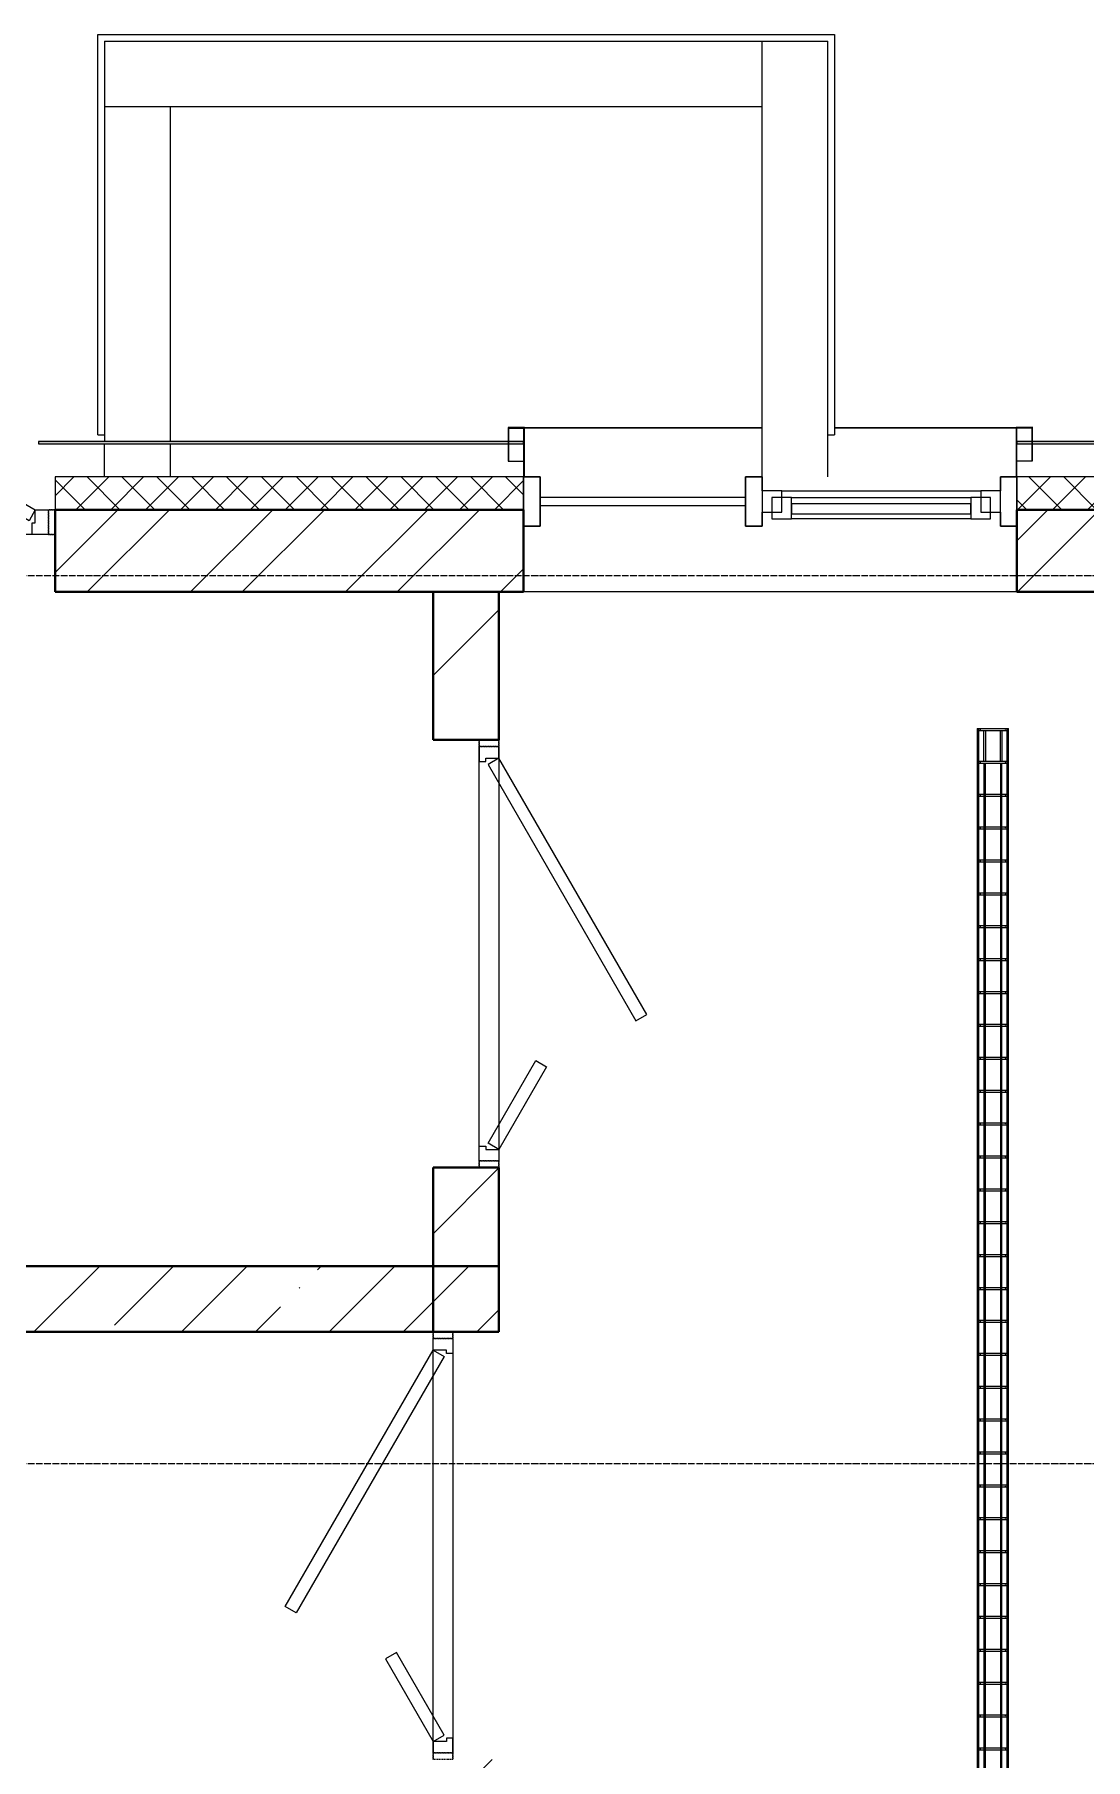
# Model space of a CAD drawing. Header units: millimetres. Extents: x 0 to 351840, y -132678 to 32417.
# Drawn here: x 328771 to 331967, y -33088 to -27843 of the extents above; entities that cross this region are included whole.
import ezdxf

# ---------------------------------------------------------------- set-up
doc = ezdxf.new("R2010")
doc.units = ezdxf.units.MM
doc.linetypes.add('BI_линия_сетки', pattern=[25, 20, -2.5, 0, -2.5])
doc.linetypes.add('BI_невидимые', pattern=[5, 3, -2])
for name, color, linetype, lineweight in [('Витраж', 7, 'Continuous', 18), ('Двери', 7, 'Continuous', 18), ('Окна', 7, 'Continuous', 18), ('Оси', 7, 'Continuous', 9), ('Панели витража', 7, 'Continuous', 9), ('Перекрытие', 7, 'Continuous', 18), ('Стены внутренние', 7, 'Continuous', 18), ('Стены наружные', 7, 'Continuous', 18), ('Стены несущие', 7, 'Continuous', 18), ('Стены отделка', 7, 'Continuous', 18), ('Стены штриховка', 7, 'Continuous', 18)]:
    doc.layers.add(name, color=color, linetype=linetype, lineweight=lineweight)
pattern_1 = [(45, (2e-10, 1e-10), (-224.5064, 224.5064), []), (45, (224.5, 1e-10), (-224.5064, 224.5064), [396.875, -79.375, 3.353, -76.022])]

# ---------------------------------------------------------------- blocks, each defined once
blk = doc.blocks.new('*U49')
at = {"color": 0, "linetype": 'ByBlock', "lineweight": -2}
for p, q in [((190, 47.5), (187, 47.5)), ((12612.4, 47.5), (187, 47.5)), ((187, 42.5), (187, 47.5)), ((187, 42.5), (190, 42.5)), ((187, 22.5), (187, 27.5)), ((187.5, 42.5), (187.5, 41.5)), ((187.5, 41.5), (187.5, 40)), ((187.5, 40), (187.5, 37.5)), ((187.5, 37.5), (187.5, -37.5)), ((289.8, 47.5), (190, 47.5)), ((190, 42.5), (289.8, 42.5)), ((192.5, 41.5), (192.5, 42.5)), ((192.5, 40), (192.5, 41.5)), ((192.5, 37.5), (192.5, 40)), ((192.5, -37.5), (192.5, 37.5)), ((192.5, 27.5), (287.3, 27.5)), ((287.3, 22.5), (192.5, 22.5)), ((287.3, 42.5), (12612.4, 42.5)), ((287.3, 42.5), (287.3, 41.5)), ((287.3, 41.5), (287.3, 40)), ((287.3, 40), (287.3, 37.5)), ((287.3, 37.5), (287.3, -37.5)), ((292.3, 41.5), (292.3, 42.5)), ((292.3, 40), (292.3, 41.5)), ((292.3, 37.5), (292.3, 40)), ((292.3, -37.5), (292.3, 37.5)), ((12612.4, 27.5), (292.3, 27.5)), ((292.3, 22.5), (12612.4, 22.5)), ((387.3, 42.5), (387.3, 41.5)), ((387.3, 41.5), (387.3, 40)), ((387.3, 40), (387.3, 37.5)), ((387.3, 37.5), (387.3, -37.5)), ((392.3, 41.5), (392.3, 42.5)), ((392.3, 40), (392.3, 41.5)), ((392.3, 37.5), (392.3, 40)), ((392.3, -37.5), (392.3, 37.5)), ((487.3, 42.5), (487.3, 41.5)), ((487.3, 41.5), (487.3, 40)), ((487.3, 40), (487.3, 37.5)), ((487.3, 37.5), (487.3, -37.5)), ((492.3, 41.5), (492.3, 42.5)), ((492.3, 40), (492.3, 41.5)), ((492.3, 37.5), (492.3, 40)), ((492.3, -37.5), (492.3, 37.5)), ((587.3, 42.5), (587.3, 41.5)), ((587.3, 41.5), (587.3, 40)), ((587.3, 40), (587.3, 37.5)), ((587.3, 37.5), (587.3, -37.5)), ((592.3, 41.5), (592.3, 42.5)), ((592.3, 40), (592.3, 41.5)), ((592.3, 37.5), (592.3, 40)), ((592.3, -37.5), (592.3, 37.5)), ((687.3, 42.5), (687.3, 41.5)), ((687.3, 41.5), (687.3, 40)), ((687.3, 40), (687.3, 37.5)), ((687.3, 37.5), (687.3, -37.5)), ((692.3, 41.5), (692.3, 42.5)), ((692.3, 40), (692.3, 41.5)), ((692.3, 37.5), (692.3, 40)), ((692.3, -37.5), (692.3, 37.5)), ((787.3, 42.5), (787.3, 41.5)), ((787.3, 41.5), (787.3, 40)), ((787.3, 40), (787.3, 37.5)), ((787.3, 37.5), (787.3, -37.5)), ((792.3, 41.5), (792.3, 42.5)), ((792.3, 40), (792.3, 41.5)), ((792.3, 37.5), (792.3, 40)), ((792.3, -37.5), (792.3, 37.5)), ((887.3, 42.5), (887.3, 41.5)), ((887.3, 41.5), (887.3, 40)), ((887.3, 40), (887.3, 37.5)), ((887.3, 37.5), (887.3, -37.5)), ((892.3, 41.5), (892.3, 42.5)), ((892.3, 40), (892.3, 41.5)), ((892.3, 37.5), (892.3, 40)), ((892.3, -37.5), (892.3, 37.5)), ((987.3, 42.5), (987.3, 41.5)), ((987.3, 41.5), (987.3, 40)), ((987.3, 40), (987.3, 37.5)), ((987.3, 37.5), (987.3, -37.5)), ((992.3, 41.5), (992.3, 42.5)), ((992.3, 40), (992.3, 41.5)), ((992.3, 37.5), (992.3, 40)), ((992.3, -37.5), (992.3, 37.5)), ((1087.3, 42.5), (1087.3, 41.5)), ((1087.3, 41.5), (1087.3, 40)), ((1087.3, 40), (1087.3, 37.5)), ((1087.3, 37.5), (1087.3, -37.5)), ((1092.3, 41.5), (1092.3, 42.5)), ((1092.3, 40), (1092.3, 41.5)), ((1092.3, 37.5), (1092.3, 40)), ((1092.3, -37.5), (1092.3, 37.5)), ((1187.3, 42.5), (1187.3, 41.5)), ((1187.3, 41.5), (1187.3, 40)), ((1187.3, 40), (1187.3, 37.5)), ((1187.3, 37.5), (1187.3, -37.5)), ((1192.3, 41.5), (1192.3, 42.5)), ((1192.3, 40), (1192.3, 41.5)), ((1192.3, 37.5), (1192.3, 40)), ((1192.3, -37.5), (1192.3, 37.5)), ((1287.3, 42.5), (1287.3, 41.5)), ((1287.3, 41.5), (1287.3, 40)), ((1287.3, 40), (1287.3, 37.5)), ((1287.3, 37.5), (1287.3, -37.5)), ((1292.3, 41.5), (1292.3, 42.5)), ((1292.3, 40), (1292.3, 41.5)), ((1292.3, 37.5), (1292.3, 40)), ((1292.3, -37.5), (1292.3, 37.5)), ((1387.3, 42.5), (1387.3, 41.5)), ((1387.3, 41.5), (1387.3, 40)), ((1387.3, 40), (1387.3, 37.5)), ((1387.3, 37.5), (1387.3, -37.5)), ((1392.3, 41.5), (1392.3, 42.5)), ((1392.3, 40), (1392.3, 41.5)), ((1392.3, 37.5), (1392.3, 40)), ((1392.3, -37.5), (1392.3, 37.5)), ((1487.3, 42.5), (1487.3, 41.5)), ((1487.3, 41.5), (1487.3, 40)), ((1487.3, 40), (1487.3, 37.5)), ((1487.3, 37.5), (1487.3, -37.5)), ((1492.3, 41.5), (1492.3, 42.5)), ((1492.3, 40), (1492.3, 41.5)), ((1492.3, 37.5), (1492.3, 40)), ((1492.3, -37.5), (1492.3, 37.5)), ((1587.3, 42.5), (1587.3, 41.5)), ((1587.3, 41.5), (1587.3, 40)), ((1587.3, 40), (1587.3, 37.5)), ((1587.3, 37.5), (1587.3, -37.5)), ((1592.3, 41.5), (1592.3, 42.5)), ((1592.3, 40), (1592.3, 41.5)), ((1592.3, 37.5), (1592.3, 40)), ((1592.3, -37.5), (1592.3, 37.5)), ((1687.3, 42.5), (1687.3, 41.5)), ((1687.3, 41.5), (1687.3, 40)), ((1687.3, 40), (1687.3, 37.5)), ((1687.3, 37.5), (1687.3, -37.5)), ((1692.3, 41.5), (1692.3, 42.5)), ((1692.3, 40), (1692.3, 41.5)), ((1692.3, 37.5), (1692.3, 40)), ((1692.3, -37.5), (1692.3, 37.5)), ((1787.3, 42.5), (1787.3, 41.5)), ((1787.3, 41.5), (1787.3, 40)), ((1787.3, 40), (1787.3, 37.5)), ((1787.3, 37.5), (1787.3, -37.5)), ((1792.3, 41.5), (1792.3, 42.5)), ((1792.3, 40), (1792.3, 41.5)), ((1792.3, 37.5), (1792.3, 40)), ((1792.3, -37.5), (1792.3, 37.5)), ((1887.3, 42.5), (1887.3, 41.5)), ((1887.3, 41.5), (1887.3, 40)), ((1887.3, 40), (1887.3, 37.5)), ((1887.3, 37.5), (1887.3, -37.5)), ((1892.3, 41.5), (1892.3, 42.5)), ((1892.3, 40), (1892.3, 41.5)), ((1892.3, 37.5), (1892.3, 40)), ((1892.3, -37.5), (1892.3, 37.5)), ((1987.3, 42.5), (1987.3, 41.5)), ((1987.3, 41.5), (1987.3, 40)), ((1987.3, 40), (1987.3, 37.5)), ((1987.3, 37.5), (1987.3, -37.5)), ((1992.3, 41.5), (1992.3, 42.5)), ((1992.3, 40), (1992.3, 41.5)), ((1992.3, 37.5), (1992.3, 40)), ((1992.3, -37.5), (1992.3, 37.5)), ((2087.3, 42.5), (2087.3, 41.5)), ((2087.3, 41.5), (2087.3, 40)), ((2087.3, 40), (2087.3, 37.5)), ((2087.3, 37.5), (2087.3, -37.5)), ((2092.3, 41.5), (2092.3, 42.5)), ((2092.3, 40), (2092.3, 41.5)), ((2092.3, 37.5), (2092.3, 40)), ((2092.3, -37.5), (2092.3, 37.5)), ((2187.3, 42.5), (2187.3, 41.5)), ((2187.3, 41.5), (2187.3, 40)), ((2187.3, 40), (2187.3, 37.5)), ((2187.3, 37.5), (2187.3, -37.5)), ((2192.3, 41.5), (2192.3, 42.5)), ((2192.3, 40), (2192.3, 41.5)), ((2192.3, 37.5), (2192.3, 40)), ((2192.3, -37.5), (2192.3, 37.5)), ((2287.3, 42.5), (2287.3, 41.5)), ((2287.3, 41.5), (2287.3, 40)), ((2287.3, 40), (2287.3, 37.5)), ((2287.3, 37.5), (2287.3, -37.5)), ((2292.3, 41.5), (2292.3, 42.5)), ((2292.3, 40), (2292.3, 41.5)), ((2292.3, 37.5), (2292.3, 40)), ((2292.3, -37.5), (2292.3, 37.5)), ((2387.3, 42.5), (2387.3, 41.5)), ((2387.3, 41.5), (2387.3, 40)), ((2387.3, 40), (2387.3, 37.5)), ((2387.3, 37.5), (2387.3, -37.5)), ((2392.3, 41.5), (2392.3, 42.5)), ((2392.3, 40), (2392.3, 41.5)), ((2392.3, 37.5), (2392.3, 40)), ((2392.3, -37.5), (2392.3, 37.5)), ((2487.3, 42.5), (2487.3, 41.5)), ((2487.3, 41.5), (2487.3, 40)), ((2487.3, 40), (2487.3, 37.5)), ((2487.3, 37.5), (2487.3, -37.5)), ((2492.3, 41.5), (2492.3, 42.5)), ((2492.3, 40), (2492.3, 41.5)), ((2492.3, 37.5), (2492.3, 40)), ((2492.3, -37.5), (2492.3, 37.5)), ((2587.3, 42.5), (2587.3, 41.5)), ((2587.3, 41.5), (2587.3, 40)), ((2587.3, 40), (2587.3, 37.5)), ((2587.3, 37.5), (2587.3, -37.5)), ((2592.3, 41.5), (2592.3, 42.5)), ((2592.3, 40), (2592.3, 41.5)), ((2592.3, 37.5), (2592.3, 40)), ((2592.3, -37.5), (2592.3, 37.5)), ((2687.3, 42.5), (2687.3, 41.5)), ((2687.3, 41.5), (2687.3, 40)), ((2687.3, 40), (2687.3, 37.5)), ((2687.3, 37.5), (2687.3, -37.5)), ((2692.3, 41.5), (2692.3, 42.5)), ((2692.3, 40), (2692.3, 41.5)), ((2692.3, 37.5), (2692.3, 40)), ((2692.3, -37.5), (2692.3, 37.5)), ((2787.3, 42.5), (2787.3, 41.5)), ((2787.3, 41.5), (2787.3, 40)), ((2787.3, 40), (2787.3, 37.5)), ((2787.3, 37.5), (2787.3, -37.5)), ((2792.3, 41.5), (2792.3, 42.5)), ((2792.3, 40), (2792.3, 41.5)), ((2792.3, 37.5), (2792.3, 40)), ((2792.3, -37.5), (2792.3, 37.5)), ((2887.3, 42.5), (2887.3, 41.5)), ((2887.3, 41.5), (2887.3, 40)), ((2887.3, 40), (2887.3, 37.5)), ((2887.3, 37.5), (2887.3, -37.5)), ((2892.3, 41.5), (2892.3, 42.5)), ((2892.3, 40), (2892.3, 41.5)), ((2892.3, 37.5), (2892.3, 40)), ((2892.3, -37.5), (2892.3, 37.5)), ((2987.3, 42.5), (2987.3, 41.5)), ((2987.3, 41.5), (2987.3, 40)), ((2987.3, 40), (2987.3, 37.5)), ((2987.3, 37.5), (2987.3, -37.5)), ((2992.3, 41.5), (2992.3, 42.5)), ((2992.3, 40), (2992.3, 41.5)), ((2992.3, 37.5), (2992.3, 40)), ((2992.3, -37.5), (2992.3, 37.5)), ((3087.3, 42.5), (3087.3, 41.5)), ((3087.3, 41.5), (3087.3, 40)), ((3087.3, 40), (3087.3, 37.5)), ((3087.3, 37.5), (3087.3, -37.5)), ((3092.3, 41.5), (3092.3, 42.5)), ((3092.3, 40), (3092.3, 41.5)), ((3092.3, 37.5), (3092.3, 40)), ((3092.3, -37.5), (3092.3, 37.5)), ((3187.3, 42.5), (3187.3, 41.5)), ((3187.3, 41.5), (3187.3, 40)), ((3187.3, 40), (3187.3, 37.5)), ((3187.3, 37.5), (3187.3, -37.5)), ((3192.3, 41.5), (3192.3, 42.5)), ((3192.3, 40), (3192.3, 41.5)), ((3192.3, 37.5), (3192.3, 40)), ((3192.3, -37.5), (3192.3, 37.5)), ((3287.3, 42.5), (3287.3, 41.5)), ((3287.3, 41.5), (3287.3, 40)), ((3287.3, 40), (3287.3, 37.5)), ((3287.3, 37.5), (3287.3, -37.5)), ((3292.3, 41.5), (3292.3, 42.5)), ((3292.3, 40), (3292.3, 41.5)), ((3292.3, 37.5), (3292.3, 40)), ((3292.3, -37.5), (3292.3, 37.5)), ((187.5, -22.5), (187, -22.5)), ((187, -27.5), (187, -22.5)), ((187, -27.5), (187.5, -27.5)), ((190, -42.5), (187, -42.5)), ((187, -47.5), (187, -42.5)), ((187, -47.5), (12612.4, -47.5)), ((187, -47.5), (190, -47.5)), ((187.5, -37.5), (187.5, -40)), ((187.5, -40), (187.5, -41.5)), ((187.5, -41.5), (187.5, -42.5)), ((289.8, -42.5), (190, -42.5)), ((190, -47.5), (289.8, -47.5)), ((192.5, -22.5), (287.3, -22.5)), ((287.3, -27.5), (192.5, -27.5)), ((192.5, -40), (192.5, -37.5)), ((192.5, -41.5), (192.5, -40)), ((192.5, -42.5), (192.5, -41.5)), ((287.3, -37.5), (287.3, -40)), ((287.3, -40), (287.3, -41.5)), ((287.3, -41.5), (287.3, -42.5)), ((12612.4, -42.5), (287.3, -42.5)), ((12612.4, -22.5), (292.3, -22.5)), ((292.3, -27.5), (12612.4, -27.5)), ((292.3, -40), (292.3, -37.5)), ((292.3, -41.5), (292.3, -40)), ((292.3, -42.5), (292.3, -41.5)), ((387.3, -37.5), (387.3, -40)), ((387.3, -40), (387.3, -41.5)), ((387.3, -41.5), (387.3, -42.5)), ((392.3, -40), (392.3, -37.5)), ((392.3, -41.5), (392.3, -40)), ((392.3, -42.5), (392.3, -41.5)), ((487.3, -37.5), (487.3, -40)), ((487.3, -40), (487.3, -41.5)), ((487.3, -41.5), (487.3, -42.5)), ((492.3, -40), (492.3, -37.5)), ((492.3, -41.5), (492.3, -40)), ((492.3, -42.5), (492.3, -41.5)), ((587.3, -37.5), (587.3, -40)), ((587.3, -40), (587.3, -41.5)), ((587.3, -41.5), (587.3, -42.5)), ((592.3, -40), (592.3, -37.5)), ((592.3, -41.5), (592.3, -40)), ((592.3, -42.5), (592.3, -41.5)), ((687.3, -37.5), (687.3, -40)), ((687.3, -40), (687.3, -41.5)), ((687.3, -41.5), (687.3, -42.5)), ((692.3, -40), (692.3, -37.5)), ((692.3, -41.5), (692.3, -40)), ((692.3, -42.5), (692.3, -41.5)), ((787.3, -37.5), (787.3, -40)), ((787.3, -40), (787.3, -41.5)), ((787.3, -41.5), (787.3, -42.5)), ((792.3, -40), (792.3, -37.5)), ((792.3, -41.5), (792.3, -40)), ((792.3, -42.5), (792.3, -41.5)), ((887.3, -37.5), (887.3, -40)), ((887.3, -40), (887.3, -41.5)), ((887.3, -41.5), (887.3, -42.5)), ((892.3, -40), (892.3, -37.5)), ((892.3, -41.5), (892.3, -40)), ((892.3, -42.5), (892.3, -41.5)), ((987.3, -37.5), (987.3, -40)), ((987.3, -40), (987.3, -41.5)), ((987.3, -41.5), (987.3, -42.5)), ((992.3, -40), (992.3, -37.5)), ((992.3, -41.5), (992.3, -40)), ((992.3, -42.5), (992.3, -41.5)), ((1087.3, -37.5), (1087.3, -40)), ((1087.3, -40), (1087.3, -41.5)), ((1087.3, -41.5), (1087.3, -42.5)), ((1092.3, -40), (1092.3, -37.5)), ((1092.3, -41.5), (1092.3, -40)), ((1092.3, -42.5), (1092.3, -41.5)), ((1187.3, -37.5), (1187.3, -40)), ((1187.3, -40), (1187.3, -41.5)), ((1187.3, -41.5), (1187.3, -42.5)), ((1192.3, -40), (1192.3, -37.5)), ((1192.3, -41.5), (1192.3, -40)), ((1192.3, -42.5), (1192.3, -41.5)), ((1287.3, -37.5), (1287.3, -40)), ((1287.3, -40), (1287.3, -41.5)), ((1287.3, -41.5), (1287.3, -42.5)), ((1292.3, -40), (1292.3, -37.5)), ((1292.3, -41.5), (1292.3, -40)), ((1292.3, -42.5), (1292.3, -41.5)), ((1387.3, -37.5), (1387.3, -40)), ((1387.3, -40), (1387.3, -41.5)), ((1387.3, -41.5), (1387.3, -42.5)), ((1392.3, -40), (1392.3, -37.5)), ((1392.3, -41.5), (1392.3, -40)), ((1392.3, -42.5), (1392.3, -41.5)), ((1487.3, -37.5), (1487.3, -40)), ((1487.3, -40), (1487.3, -41.5)), ((1487.3, -41.5), (1487.3, -42.5)), ((1492.3, -40), (1492.3, -37.5)), ((1492.3, -41.5), (1492.3, -40)), ((1492.3, -42.5), (1492.3, -41.5)), ((1587.3, -37.5), (1587.3, -40)), ((1587.3, -40), (1587.3, -41.5)), ((1587.3, -41.5), (1587.3, -42.5)), ((1592.3, -40), (1592.3, -37.5)), ((1592.3, -41.5), (1592.3, -40)), ((1592.3, -42.5), (1592.3, -41.5)), ((1687.3, -37.5), (1687.3, -40)), ((1687.3, -40), (1687.3, -41.5)), ((1687.3, -41.5), (1687.3, -42.5)), ((1692.3, -40), (1692.3, -37.5)), ((1692.3, -41.5), (1692.3, -40)), ((1692.3, -42.5), (1692.3, -41.5)), ((1787.3, -37.5), (1787.3, -40)), ((1787.3, -40), (1787.3, -41.5)), ((1787.3, -41.5), (1787.3, -42.5)), ((1792.3, -40), (1792.3, -37.5)), ((1792.3, -41.5), (1792.3, -40)), ((1792.3, -42.5), (1792.3, -41.5)), ((1887.3, -37.5), (1887.3, -40)), ((1887.3, -40), (1887.3, -41.5)), ((1887.3, -41.5), (1887.3, -42.5)), ((1892.3, -40), (1892.3, -37.5)), ((1892.3, -41.5), (1892.3, -40)), ((1892.3, -42.5), (1892.3, -41.5)), ((1987.3, -37.5), (1987.3, -40)), ((1987.3, -40), (1987.3, -41.5)), ((1987.3, -41.5), (1987.3, -42.5)), ((1992.3, -40), (1992.3, -37.5)), ((1992.3, -41.5), (1992.3, -40)), ((1992.3, -42.5), (1992.3, -41.5)), ((2087.3, -37.5), (2087.3, -40)), ((2087.3, -40), (2087.3, -41.5)), ((2087.3, -41.5), (2087.3, -42.5)), ((2092.3, -40), (2092.3, -37.5)), ((2092.3, -41.5), (2092.3, -40)), ((2092.3, -42.5), (2092.3, -41.5)), ((2187.3, -37.5), (2187.3, -40)), ((2187.3, -40), (2187.3, -41.5)), ((2187.3, -41.5), (2187.3, -42.5)), ((2192.3, -40), (2192.3, -37.5)), ((2192.3, -41.5), (2192.3, -40)), ((2192.3, -42.5), (2192.3, -41.5)), ((2287.3, -37.5), (2287.3, -40)), ((2287.3, -40), (2287.3, -41.5)), ((2287.3, -41.5), (2287.3, -42.5)), ((2292.3, -40), (2292.3, -37.5)), ((2292.3, -41.5), (2292.3, -40)), ((2292.3, -42.5), (2292.3, -41.5)), ((2387.3, -37.5), (2387.3, -40)), ((2387.3, -40), (2387.3, -41.5)), ((2387.3, -41.5), (2387.3, -42.5)), ((2392.3, -40), (2392.3, -37.5)), ((2392.3, -41.5), (2392.3, -40)), ((2392.3, -42.5), (2392.3, -41.5)), ((2487.3, -37.5), (2487.3, -40)), ((2487.3, -40), (2487.3, -41.5)), ((2487.3, -41.5), (2487.3, -42.5)), ((2492.3, -40), (2492.3, -37.5)), ((2492.3, -41.5), (2492.3, -40)), ((2492.3, -42.5), (2492.3, -41.5)), ((2587.3, -37.5), (2587.3, -40)), ((2587.3, -40), (2587.3, -41.5)), ((2587.3, -41.5), (2587.3, -42.5)), ((2592.3, -40), (2592.3, -37.5)), ((2592.3, -41.5), (2592.3, -40)), ((2592.3, -42.5), (2592.3, -41.5)), ((2687.3, -37.5), (2687.3, -40)), ((2687.3, -40), (2687.3, -41.5)), ((2687.3, -41.5), (2687.3, -42.5)), ((2692.3, -40), (2692.3, -37.5)), ((2692.3, -41.5), (2692.3, -40)), ((2692.3, -42.5), (2692.3, -41.5)), ((2787.3, -37.5), (2787.3, -40)), ((2787.3, -40), (2787.3, -41.5)), ((2787.3, -41.5), (2787.3, -42.5)), ((2792.3, -40), (2792.3, -37.5)), ((2792.3, -41.5), (2792.3, -40)), ((2792.3, -42.5), (2792.3, -41.5)), ((2887.3, -37.5), (2887.3, -40)), ((2887.3, -40), (2887.3, -41.5)), ((2887.3, -41.5), (2887.3, -42.5)), ((2892.3, -40), (2892.3, -37.5)), ((2892.3, -41.5), (2892.3, -40)), ((2892.3, -42.5), (2892.3, -41.5)), ((2987.3, -37.5), (2987.3, -40)), ((2987.3, -40), (2987.3, -41.5)), ((2987.3, -41.5), (2987.3, -42.5)), ((2992.3, -40), (2992.3, -37.5)), ((2992.3, -41.5), (2992.3, -40)), ((2992.3, -42.5), (2992.3, -41.5)), ((3087.3, -37.5), (3087.3, -40)), ((3087.3, -40), (3087.3, -41.5)), ((3087.3, -41.5), (3087.3, -42.5)), ((3092.3, -40), (3092.3, -37.5)), ((3092.3, -41.5), (3092.3, -40)), ((3092.3, -42.5), (3092.3, -41.5)), ((3187.3, -37.5), (3187.3, -40)), ((3187.3, -40), (3187.3, -41.5)), ((3187.3, -41.5), (3187.3, -42.5)), ((3192.3, -40), (3192.3, -37.5)), ((3192.3, -41.5), (3192.3, -40)), ((3192.3, -42.5), (3192.3, -41.5)), ((3287.3, -37.5), (3287.3, -40)), ((3287.3, -40), (3287.3, -41.5)), ((3287.3, -41.5), (3287.3, -42.5)), ((3292.3, -40), (3292.3, -37.5)), ((3292.3, -41.5), (3292.3, -40)), ((3292.3, -42.5), (3292.3, -41.5))]:
    blk.add_line(p, q, dxfattribs=at)
for centre, start, end in [((190, 40), 180, 0), ((289.8, 40), 180, 0), ((389.8, 40), 180, 0), ((489.8, 40), 180, 0), ((589.8, 40), 180, 0), ((689.8, 40), 180, 0), ((789.8, 40), 180, 0), ((889.8, 40), 180, 0), ((989.8, 40), 180, 0), ((1089.8, 40), 180, 0), ((1189.8, 40), 180, 0), ((1289.8, 40), 180, 0), ((1389.8, 40), 180, 0), ((1489.8, 40), 180, 0), ((1589.8, 40), 180, 0), ((1689.8, 40), 180, 0), ((1789.8, 40), 180, 0), ((1889.8, 40), 180, 0), ((1989.8, 40), 180, 0), ((2089.8, 40), 180, 0), ((2189.8, 40), 180, 0), ((2289.8, 40), 180, 0), ((2389.8, 40), 180, 0), ((2489.8, 40), 180, 0), ((2589.8, 40), 180, 0), ((2689.8, 40), 180, 0), ((2789.8, 40), 180, 0), ((2889.8, 40), 180, 0), ((2989.8, 40), 180, 0), ((3089.8, 40), 180, 0), ((3189.8, 40), 180, 0), ((3289.8, 40), 180, 0), ((190, -40), 0, 180), ((289.8, -40), 0, 180), ((389.8, -40), 0, 180), ((489.8, -40), 0, 180), ((589.8, -40), 0, 180), ((689.8, -40), 0, 180), ((789.8, -40), 0, 180), ((889.8, -40), 0, 180), ((989.8, -40), 0, 180), ((1089.8, -40), 0, 180), ((1189.8, -40), 0, 180), ((1289.8, -40), 0, 180), ((1389.8, -40), 0, 180), ((1489.8, -40), 0, 180), ((1589.8, -40), 0, 180), ((1689.8, -40), 0, 180), ((1789.8, -40), 0, 180), ((1889.8, -40), 0, 180), ((1989.8, -40), 0, 180), ((2089.8, -40), 0, 180), ((2189.8, -40), 0, 180), ((2289.8, -40), 0, 180), ((2389.8, -40), 0, 180), ((2489.8, -40), 0, 180), ((2589.8, -40), 0, 180), ((2689.8, -40), 0, 180), ((2789.8, -40), 0, 180), ((2889.8, -40), 0, 180), ((2989.8, -40), 0, 180), ((3089.8, -40), 0, 180), ((3189.8, -40), 0, 180), ((3289.8, -40), 0, 180)]:
    blk.add_arc(centre, 2.5, start, end, dxfattribs=at)
blk = doc.blocks.new('_Двери_Металлические_Двупольная_Противопожарная_Паркинг - _дверь_ДМН_2200-1300_EI30_П Д-3-5649355-01 Этаж__0_000___Отделочный_')
at = {"layer": 'Двери', "color": 9, "lineweight": 9}
for p, q in [((309.4, 550), (-470, 100)), ((328.6, 516.7), (309.4, 550)), ((-450.8, 66.7), (328.6, 516.7)), ((449.6, 211.7), (468.9, 245)), ((700.8, 66.7), (449.6, 211.7)), ((468.9, 245), (720, 100)), ((-470, 100), (-505, 100)), ((-470, 100), (-450.8, 66.7)), ((-470, 60), (-470, 100)), ((-460, 60), (-470, 60)), ((-460, 40), (-460, 60)), ((720, 100), (700.8, 66.7)), ((710, 60), (720, 60)), ((710, 40), (710, 60)), ((720, 100), (755, 100)), ((720, 60), (720, 100)), ((-505, 40), (-460, 40)), ((755, 40), (710, 40))]:
    blk.add_line(p, q, dxfattribs=at)
at = {"layer": 'Двери', "color": 9, "linetype": 'BI_невидимые', "lineweight": 9}
for p, q in [((-525, 40), (-525, 100)), ((-525, 100), (-505, 100)), ((-525, 40), (-525, 100)), ((-525, 100), (-505, 100)), ((-505, 100), (-525, 100)), ((-505, 100), (-505, 40)), ((-505, 100), (-505, 40)), ((-505, 40), (-505, 100)), ((755, 40), (755, 100)), ((755, 100), (775, 100)), ((755, 40), (755, 100)), ((755, 100), (775, 100)), ((775, 100), (755, 100)), ((755, 100), (755, 40)), ((775, 100), (775, 40)), ((775, 100), (775, 40)), ((-505, 40), (-525, 40)), ((-505, 40), (-525, 40)), ((-525, 40), (-505, 40)), ((775, 40), (755, 40)), ((775, 40), (755, 40)), ((755, 40), (775, 40))]:
    blk.add_line(p, q, dxfattribs=at)
blk = doc.blocks.new('_Двери_Металлические_Двупольная_Входная_улица-тамбур_стандарт - _дверь_ДМН_2200-1350_стандарт_л ДН-3_-7643318-01 Этаж__0_000___Отделочный_')
at = {"layer": 'Двери', "color": 9, "lineweight": 9}
for p, q in [((-24, 521.7), (-4.8, 555)), ((-4.8, 555), (740, 125)), ((720.8, 91.7), (-24, 521.7)), ((-169.6, 310), (-490, 125)), ((-470.8, 91.7), (-150.3, 276.7)), ((-150.3, 276.7), (-169.6, 310)), ((-490, 125), (-530, 125)), ((-490, 125), (-470.8, 91.7)), ((-490, 85), (-490, 125)), ((740, 125), (720.8, 91.7)), ((740, 125), (780, 125)), ((740, 85), (740, 125)), ((-480, 85), (-490, 85)), ((-480, 50), (-480, 85)), ((730, 85), (740, 85)), ((730, 50), (730, 85)), ((-530, 50), (-480, 50)), ((780, 50), (730, 50))]:
    blk.add_line(p, q, dxfattribs=at)
at = {"layer": 'Двери', "color": 9, "linetype": 'BI_невидимые', "lineweight": 9}
for p, q in [((-550, 50), (-550, 125)), ((-550, 125), (-530, 125)), ((-530, 125), (-550, 125)), ((-530, 125), (-530, 50)), ((-530, 50), (-530, 125)), ((780, 50), (780, 125)), ((780, 125), (800, 125)), ((800, 125), (780, 125)), ((780, 125), (780, 50)), ((800, 125), (800, 50)), ((-530, 50), (-550, 50)), ((-550, 50), (-530, 50)), ((800, 50), (780, 50)), ((780, 50), (800, 50))]:
    blk.add_line(p, q, dxfattribs=at)
blk = doc.blocks.new('Системная панель - _панель_витража_остекление_наружный-6457016-01 Этаж__0_000___Отделочный_')
at = {"layer": 'Панели витража', "color": 9}
for p, q in [((312.5, 12.5), (-312.5, 12.5)), ((-312.5, 12.5), (-312.5, -12.5)), ((312.5, -12.5), (312.5, 12.5)), ((-312.5, -12.5), (312.5, -12.5))]:
    blk.add_line(p, q, dxfattribs=at)
blk = doc.blocks.new('_Двери_Металлические_Двупольная_Противопожарная_Паркинг - _дверь_ДМН_2200-1300_EI30_П Д-3_-5654655-01 Этаж__0_000___Отделочный_')
at = {"layer": 'Двери', "color": 9, "lineweight": 9}
for p, q in [((-78.6, 516.7), (-59.4, 550)), ((-59.4, 550), (720, 100)), ((700.8, 66.7), (-78.6, 516.7)), ((-218.9, 245), (-470, 100)), ((-450.8, 66.7), (-199.6, 211.7)), ((-199.6, 211.7), (-218.9, 245)), ((-470, 100), (-505, 100)), ((-470, 100), (-450.8, 66.7)), ((-470, 60), (-470, 100)), ((-460, 60), (-470, 60)), ((-460, 40), (-460, 60)), ((720, 100), (700.8, 66.7)), ((710, 60), (720, 60)), ((710, 40), (710, 60)), ((720, 100), (755, 100)), ((720, 60), (720, 100)), ((-505, 40), (-460, 40)), ((755, 40), (710, 40))]:
    blk.add_line(p, q, dxfattribs=at)
at = {"layer": 'Двери', "color": 9, "linetype": 'BI_невидимые', "lineweight": 9}
for p, q in [((-525, 40), (-525, 100)), ((-525, 100), (-505, 100)), ((-525, 40), (-525, 100)), ((-525, 100), (-505, 100)), ((-505, 100), (-525, 100)), ((-505, 100), (-505, 40)), ((-505, 100), (-505, 40)), ((-505, 40), (-505, 100)), ((755, 40), (755, 100)), ((755, 100), (775, 100)), ((755, 40), (755, 100)), ((755, 100), (775, 100)), ((775, 100), (755, 100)), ((755, 100), (755, 40)), ((775, 100), (775, 40)), ((775, 100), (775, 40)), ((-505, 40), (-525, 40)), ((-505, 40), (-525, 40)), ((-525, 40), (-505, 40)), ((775, 40), (755, 40)), ((775, 40), (755, 40)), ((755, 40), (775, 40))]:
    blk.add_line(p, q, dxfattribs=at)
blk = doc.blocks.new('Прямоугольный импост - _импост_150х50-6455671-01 Этаж__0_000___Отделочный_')
at = {"layer": 'Витраж', "color": 9, "lineweight": 30}
for p, q in [((0, 75), (-50, 75)), ((-50, 75), (-50, -75)), ((0, -75), (0, 75)), ((-50, -75), (0, -75))]:
    blk.add_line(p, q, dxfattribs=at)
blk = doc.blocks.new('_окна_алюминиевые_одностворчатые_витражные - _окно_витражное_алюминиевое-6453962-01 Этаж__0_000___Отделочный_')
at = {"layer": 'Окна', "color": 9}
for p, q in [((-302.5, 32.5), (-362.5, 32.5)), ((-362.5, 32.5), (-362.5, -32.5)), ((-272.5, 12.5), (-332.5, 12.5)), ((-332.5, 12.5), (-332.5, -52.5)), ((-302.5, 32.5), (302.5, 32.5)), ((-302.5, -32.5), (-302.5, 32.5)), ((-272.5, 12.5), (272.5, 12.5)), ((-272.5, -52.5), (-272.5, 12.5)), ((332.5, 12.5), (272.5, 12.5)), ((272.5, 12.5), (272.5, -52.5)), ((362.5, 32.5), (302.5, 32.5)), ((302.5, 32.5), (302.5, -32.5)), ((332.5, -52.5), (332.5, 12.5)), ((362.5, -32.5), (362.5, 32.5)), ((-362.5, -32.5), (-302.5, -32.5)), ((272.5, -7.5), (-272.5, -7.5)), ((-272.5, -7.5), (-272.5, -37.5)), ((-272.5, -37.5), (272.5, -37.5)), ((272.5, -37.5), (272.5, -7.5)), ((302.5, -32.5), (362.5, -32.5)), ((-332.5, -52.5), (-272.5, -52.5)), ((272.5, -52.5), (-272.5, -52.5)), ((272.5, -52.5), (332.5, -52.5))]:
    blk.add_line(p, q, dxfattribs=at)
blk = doc.blocks.new('Прямоугольный импост - _импост_150х50-6455296-01 Этаж__0_000___Отделочный_')
at = {"layer": 'Витраж', "color": 9, "lineweight": 30}
for p, q in [((-50, 75), (0, 75)), ((-50, 32.5), (-50, 75)), ((0, 75), (0, -75)), ((-50, -75), (-50, -32.5)), ((0, -75), (-50, -75))]:
    blk.add_line(p, q, dxfattribs=at)
blk = doc.blocks.new('Прямоугольный импост - _импост_150х50-6453875-01 Этаж__0_000___Отделочный_')
at = {"layer": 'Витраж', "color": 9, "lineweight": 30}
for p, q in [((-25, 75), (25, 75)), ((-25, -75), (-25, 75)), ((25, 75), (25, 32.5)), ((25, -32.5), (25, -75)), ((25, -75), (-25, -75))]:
    blk.add_line(p, q, dxfattribs=at)
blk = doc.blocks.new('A$C13a22a9d')
at = {"layer": 'Стены внутренние', "lineweight": 9}
h = blk.add_hatch(dxfattribs=at)
h.set_pattern_fill('FP_35', color=9, style=0, pattern_type=2)
h.set_pattern_definition([(0, (2e-10, 1e-10), (1625.6, 406.4), [67.056, -1152.144, 67.056, -1152.144, -6502.4]), (0, (2e-10, 1e-10), (1625.6, 406.4), [-2438.4, 67.056, -2371.344, 67.056, -1152.144, -2844.8]), (0, (2e-10, 1e-10), (1625.6, 406.4), [-6096, 67.056, -745.744, 67.056, -1964.944]), (120, (609.6, 203.2), (-1164.7527, 1204.611), [67.056, -1152.144, 67.056, -1152.144, -6502.4]), (120, (609.6, 203.2), (-1164.7527, 1204.611), [-2438.4, 67.056, -2371.344, 67.056, -1152.144, -2844.8]), (120, (609.6, 203.2), (-1164.7527, 1204.611), [-6096, 67.056, -745.744, 67.056, -1964.944]), (240, (812.8, 1016), (-460.8473, -1611.011), [67.056, -1152.144, 67.056, -1152.144, -6502.4]), (240, (812.8, 1016), (-460.8473, -1611.011), [-2438.4, 67.056, -2371.344, 67.056, -1152.144, -2844.8]), (240, (812.8, 1016), (-460.8473, -1611.011), [-6096, 67.056, -745.744, 67.056, -1964.944])])
h.paths.add_polyline_path([(30750, 17800), (30750, 18100), (30550, 18100), (30550, 17800)])
h.paths.add_polyline_path([(30550, 19400), (30750, 19400), (30750, 19850), (30550, 19850)])
h = blk.add_hatch(dxfattribs=at)
h.set_pattern_fill('FP_36', color=9, style=0, pattern_type=2)
h.set_pattern_definition([(45, (2e-10, 1e-10), (-212.132, 212.132), [])])
h.paths.add_polyline_path([(30750, 17800), (30750, 18100), (30550, 18100), (30550, 17800)])
h.paths.add_polyline_path([(30550, 19400), (30750, 19400), (30750, 19850), (30550, 19850)])
at = {"layer": 'Стены наружные'}
h = blk.add_hatch(color=9, dxfattribs=at)
h.paths.add_polyline_path([(32842, 20300), (32842, 20308), (32325, 20308), (32325, 20300)])
h.paths.add_polyline_path([(30825, 20300), (30825, 20308), (29350, 20308), (29350, 20300)])
h.paths.add_polyline_path([(28100, 20300), (28100, 20308), (14924.9, 20308), (14924.9, 20300), (28087.6, 20300)])
h.paths.add_polyline_path([(7600, 20300), (7600, 20308), (5600, 20308), (5600, 20300), (5987.8, 20300)])
h.paths.add_polyline_path([(12924.9, 20300), (12924.9, 20308), (9700, 20308), (9700, 20300)])
h.paths.add_polyline_path([(2304.4, 20300), (4100, 20300), (4100, 20308), (-400, 20308), (-400, 20300)])
h = blk.add_hatch(color=9, dxfattribs=at)
h.paths.add_polyline_path([(30777.5, 20347.4), (30827.5, 20347.4), (30827.5, 20349.9), (30777.5, 20349.9)])
h.paths.add_polyline_path([(32322.5, 20348), (32372.5, 20348.1), (32372.5, 20350.6), (32322.5, 20350.5)])
for points in [[(30777.5, 20247.9), (30780, 20247.9), (30780, 20347.4), (30777.5, 20347.4)], [(30825, 20200), (30827.5, 20200), (30827.5, 20347.4), (30825, 20347.4), (30825, 20300)], [(32322.5, 20200), (32325, 20200), (32325, 20348), (32322.5, 20348)], [(32370, 20248.6), (32372.5, 20248.6), (32372.5, 20348.1), (32370, 20348.1)]]:
    blk.add_hatch(color=9, dxfattribs=at).paths.add_polyline_path(points)
at = {"layer": 'Стены наружные', "lineweight": 9}
h = blk.add_hatch(dxfattribs=at)
h.set_pattern_fill('FP_50', color=9, style=0, pattern_type=2)
h.set_pattern_definition([(45, (2e-10, 1e-10), (-53.03301, 53.03301), []), (135, (2e-10, 1e-10), (-53.03301, -53.03301), [])])
h.paths.add_polyline_path([(30825, 20100), (30825, 20200), (29400, 20200), (29400, 20100), (29929.2, 20100)])
h.paths.add_polyline_path([(26385, 20100), (28050, 20100), (28050, 20200), (26385, 20200), (26385, 20142.3)])
h.paths.add_polyline_path([(32325, 20100), (32950, 20100), (32950, 20200), (32325, 20200), (32325, 20142.3)])
h = blk.add_hatch(dxfattribs=at)
h.set_pattern_fill('FP_37', color=9, angle=225, style=0, pattern_type=2)
h.set_pattern_definition([(45, (2e-10, 1e-10), (-235.7317, 235.7317), []), (45, (157.15, 1e-10), (-235.7317, 235.7317), [])])
h.paths.add_polyline_path([(33050, 19850), (33050, 20100), (32325, 20100), (32325, 19850)])
h.paths.add_polyline_path([(29400, 19850), (30825, 19850), (30825, 20100), (29400, 20100)])
h.paths.add_polyline_path([(27150, 19850), (28050, 19850), (28050, 20100), (27150, 20100)])
h = blk.add_hatch(dxfattribs=at)
h.set_pattern_fill('FP_34', color=9, style=0, pattern_type=2)
h.set_pattern_definition(pattern_1)
h.paths.add_polyline_path([(28087.6, 17600), (30550, 17600), (30550, 17800), (27150, 17800), (27150, 17600)])
h = blk.add_hatch(dxfattribs=at)
h.set_pattern_fill('FP_34', color=9, style=0, pattern_type=2)
h.set_pattern_definition(pattern_1)
h.paths.add_polyline_path([(30750, 11050), (30750, 16300), (30550, 16300), (30550, 11050)])
h.paths.add_polyline_path([(30750, 17600), (30750, 17800), (30550, 17800), (30550, 17600)])
at = {"layer": 'Оси', "color": 9, "linetype": 'BI_линия_сетки'}
for p, q in [((-4869.1, 19900), (49050, 19900)), ((-4869.1, 17200), (49050, 17200))]:
    blk.add_line(p, q, dxfattribs=at)
at = {"layer": 'Перекрытие', "color": 9, "lineweight": 9}
for p, q in [((31550, 20347.7), (30827.5, 20347.4)), ((32322.5, 20348), (31770.9, 20347.8)), ((30780, 20247.9), (30825, 20247.9)), ((32325, 20248.5), (32370, 20248.6)), ((29380, 20025), (28070, 20025)), ((32325, 19850), (30825, 19850)), ((30690, 18120), (30690, 19380)), ((30750, 19380), (30750, 18120)), ((30550, 16320), (30550, 17580)), ((30610, 17580), (30610, 16320))]:
    blk.add_line(p, q, dxfattribs=at)
at = {"layer": 'Стены наружные', "color": 9}
for p, q in [((29530, 21545), (31770, 21545)), ((29530, 20328), (29530, 21545)), ((29550, 21525), (31750, 21525)), ((29550, 21525), (29550, 20308)), ((31550, 20200), (31550, 21525)), ((31750, 20200), (31750, 21525)), ((31770, 21545), (31770, 20328)), ((31550, 21325), (29550, 21325)), ((29750, 21325), (29750, 20308)), ((29530, 20328), (29550, 20328)), ((29550, 20200), (29550, 20300)), ((29750, 20300), (29750, 20200)), ((30827.5, 20349.9), (31550, 20350.2)), ((31550, 20347.7), (30827.5, 20347.4)), ((31750, 20328), (31770, 20328)), ((31770.9, 20350.3), (32322.5, 20350.5)), ((32322.5, 20348), (31770.9, 20347.8))]:
    blk.add_line(p, q, dxfattribs=at)
at = {"layer": 'Стены несущие', "color": 9, "lineweight": 40}
for p, q in [((29400, 20100), (29400, 19850)), ((30825, 20100), (29400, 20100)), ((30825, 19850), (30825, 20100)), ((32325, 20100), (32325, 19850)), ((32325, 20100), (33050, 20100)), ((29400, 19850), (30825, 19850)), ((30550, 19850), (30550, 19400)), ((30750, 19400), (30750, 19850)), ((32325, 19850), (33050, 19850)), ((30550, 19400), (30750, 19400)), ((30750, 18100), (30550, 18100)), ((30550, 18100), (30550, 17600)), ((30750, 17600), (30750, 18100)), ((30550, 17800), (27150, 17800)), ((30550, 17800), (30750, 17800)), ((27150, 17600), (30750, 17600))]:
    blk.add_line(p, q, dxfattribs=at)
at = {"layer": 'Стены отделка', "color": 9, "lineweight": 9}
for p, q in [((30825, 20308), (29350, 20308)), ((29350, 20308), (29350, 20300)), ((29350, 20300), (30825, 20300)), ((30827.5, 20349.9), (30777.5, 20349.9)), ((30777.5, 20349.9), (30777.5, 20347.4)), ((30827.5, 20347.4), (30777.5, 20347.4)), ((30777.5, 20347.4), (30777.5, 20247.9)), ((30780, 20247.9), (30780, 20347.4)), ((30825, 20347.4), (30825, 20308)), ((30825, 20300), (30825, 20200)), ((30827.5, 20200), (30827.5, 20349.9)), ((32372.5, 20350.6), (32322.5, 20350.5)), ((32322.5, 20350.5), (32322.5, 20200)), ((32372.5, 20348.1), (32322.5, 20348)), ((32325, 20308), (32325, 20348)), ((32842, 20308), (32325, 20308)), ((32325, 20300), (32850, 20300)), ((32325, 20200), (32325, 20300)), ((32370, 20348.1), (32370, 20248.6)), ((32372.5, 20248.6), (32372.5, 20350.6)), ((30777.5, 20247.9), (30780, 20247.9)), ((32370, 20248.6), (32372.5, 20248.6)), ((30825, 20200), (29400, 20200)), ((29400, 20200), (29400, 20100)), ((30825, 20100), (30825, 20200)), ((30825, 20200), (30827.5, 20200)), ((32322.5, 20200), (32325, 20200)), ((32950, 20200), (32325, 20200)), ((32325, 20200), (32325, 20100))]:
    blk.add_line(p, q, dxfattribs=at)
at = {"layer": 'Стены штриховка', "color": 9}
for p, q in [((30825, 20300), (30825, 20308)), ((32325, 20308), (32325, 20300))]:
    blk.add_line(p, q, dxfattribs=at)
at = {"layer": 'Витраж', "color": 9, "rotation": 180}
blk.add_blockref('Прямоугольный импост - _импост_150х50-6455671-01 Этаж__0_000___Отделочный_', (30825, 20125), dxfattribs=at)
at = {"layer": 'Витраж', "color": 9, "extrusion": (0, 0, -1), "rotation": 180}
for name, p in [('Прямоугольный импост - _импост_150х50-6453875-01 Этаж__0_000___Отделочный_', (-31525, 20125)), ('Прямоугольный импост - _импост_150х50-6455296-01 Этаж__0_000___Отделочный_', (-32325, 20125))]:
    blk.add_blockref(name, p, dxfattribs=at)
at = {"layer": 'Двери', "color": 9}
blk.add_blockref('_Двери_Металлические_Двупольная_Входная_улица-тамбур_стандарт - _дверь_ДМН_2200-1350_стандарт_л ДН-3_-7643318-01 Этаж__0_000___Отделочный_', (28600, 19975), dxfattribs=at)
for name, p, rotation in [('_Двери_Металлические_Двупольная_Противопожарная_Паркинг - _дверь_ДМН_2200-1300_EI30_П Д-3-5649355-01 Этаж__0_000___Отделочный_', (30650, 18875), 269.9999999999999), ('_Двери_Металлические_Двупольная_Противопожарная_Паркинг - _дверь_ДМН_2200-1300_EI30_П Д-3_-5654655-01 Этаж__0_000___Отделочный_', (30650, 16825), 89.99999999999993)]:
    blk.add_blockref(name, p, dxfattribs=dict(at, rotation=rotation))
at = {"layer": 'Окна', "color": 9}
blk.add_blockref('_окна_алюминиевые_одностворчатые_витражные - _окно_витражное_алюминиевое-6453962-01 Этаж__0_000___Отделочный_', (31912.5, 20125), dxfattribs=at)
at = {"layer": 'Панели витража', "color": 9}
blk.add_blockref('Системная панель - _панель_витража_остекление_наружный-6457016-01 Этаж__0_000___Отделочный_', (31187.5, 20125), dxfattribs=at)

msp = doc.modelspace()

# ---------------------------------------------------------------- block references
msp.add_blockref('A$C13a22a9d', (299433.4, -49388.2))
at = {"color": 1, "rotation": 270}
msp.add_blockref('*U49', (331685.6, -29766.5), dxfattribs=at)

doc.saveas('drawing.dxf')
